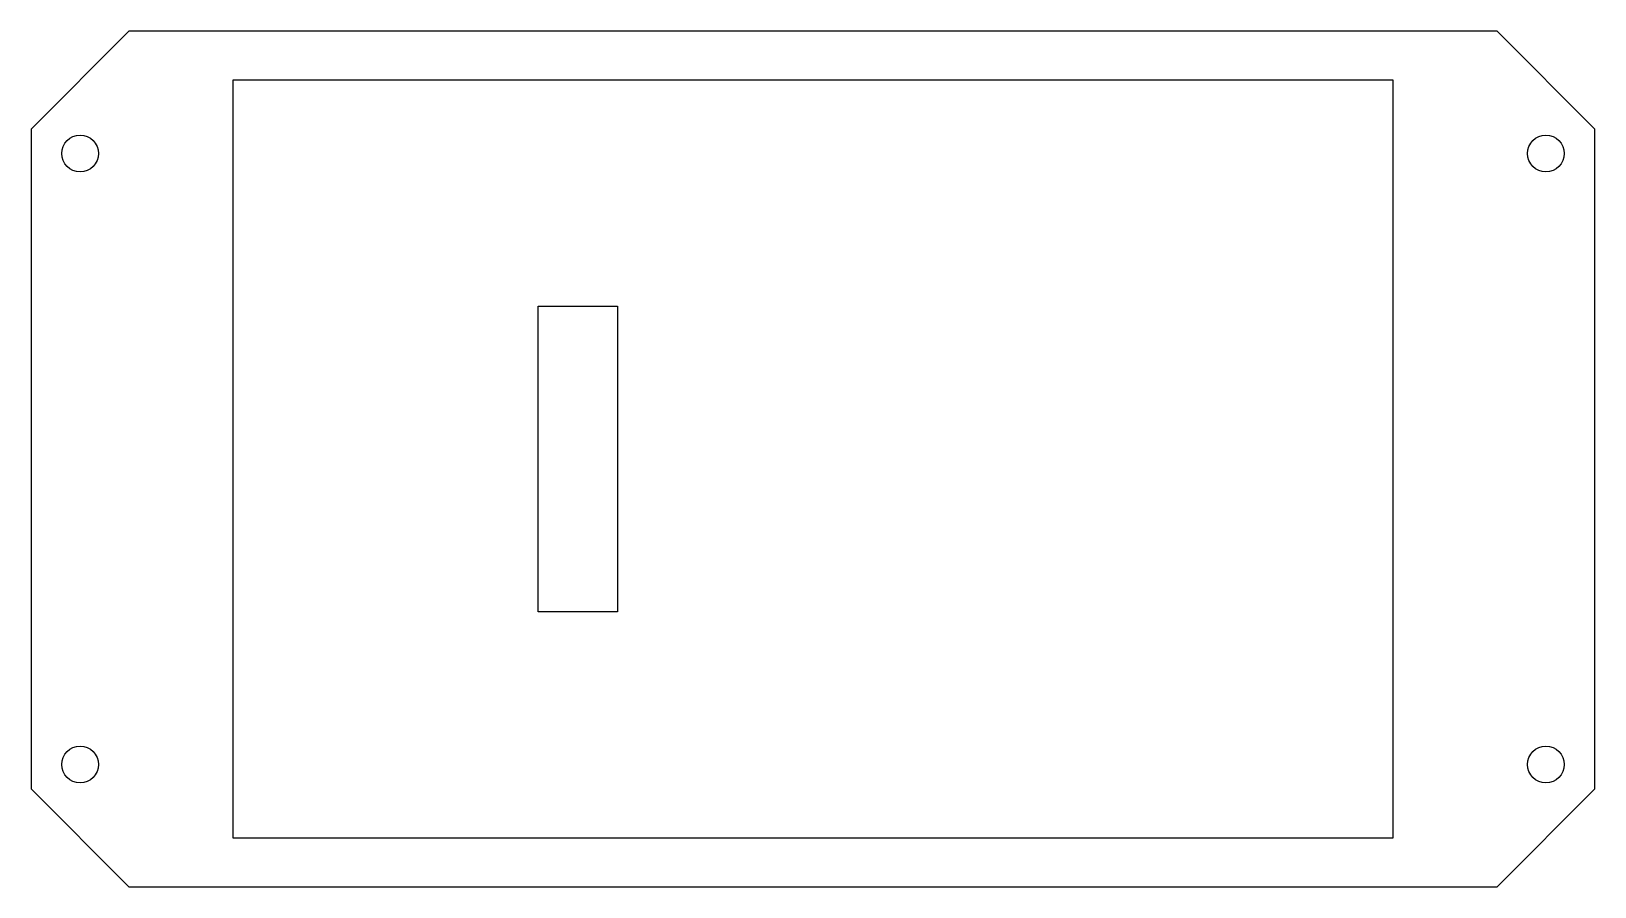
# Model space of a CAD drawing. Header units: millimetres. Extents: x -64 to 64, y -35 to 35.
import ezdxf

# ---------------------------------------------------------------- set-up
doc = ezdxf.new("R2010")
doc.units = ezdxf.units.MM

msp = doc.modelspace()

# ---------------------------------------------------------------- linework, layer by layer
at = {"color": 7, "linetype": 'Continuous', "lineweight": 25}
for p, q in [((-56, 35), (-64, 27)), ((56, 35), (-56, 35)), ((64, 27), (56, 35)), ((47.5, 31), (-47.5, 31)), ((-47.5, 31), (-47.5, -31)), ((47.5, -31), (47.5, 31)), ((-64, 27), (-64, -27)), ((64, -27), (64, 27)), ((-22.5, -12.5), (-22.5, 12.5)), ((-22.5, 12.5), (-16, 12.5)), ((-16, 12.5), (-16, -12.5)), ((-16, -12.5), (-22.5, -12.5)), ((-64, -27), (-56, -35)), ((56, -35), (64, -27)), ((-47.5, -31), (47.5, -31)), ((-56, -35), (56, -35))]:
    msp.add_line(p, q, dxfattribs=at)
for centre in [(-60, 25), (60, 25), (-60, -25), (60, -25)]:
    msp.add_circle(centre, 1.5, dxfattribs=at)

doc.saveas('drawing.dxf')
